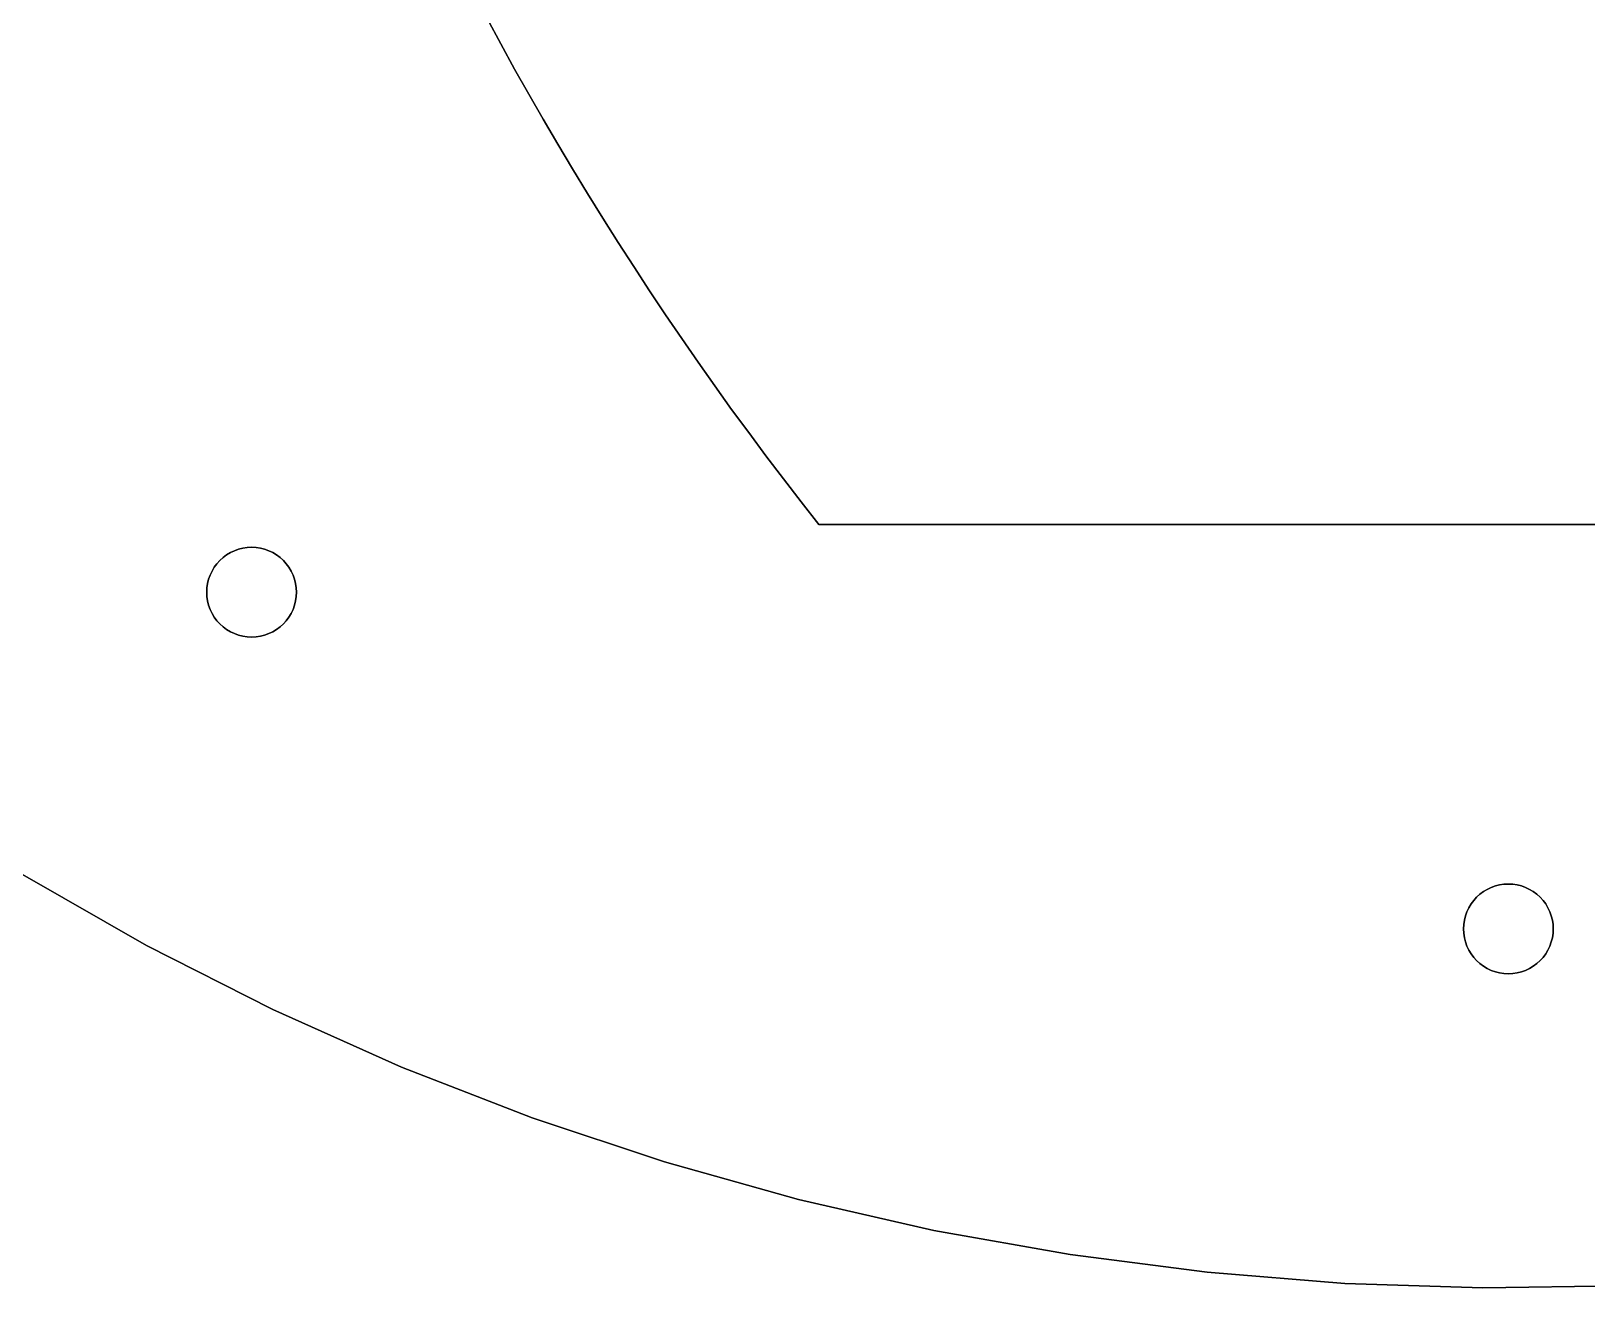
# Model space of a CAD drawing. Extents: x 0 to 16, y 0 to 13.9.
# Drawn here: x 3.886 to 8.219, y 0 to 3.5 of the extents above; entities that cross this region are included whole.
import ezdxf

# ---------------------------------------------------------------- set-up
doc = ezdxf.new("R2010")
doc.units = 0
doc.layers.get('0').update_dxf_attribs({"linetype": 'continuous'})

# ---------------------------------------------------------------- blocks, each defined once
blk = doc.blocks.new('FACE045')
at = {"color": 0}
for p, q in [((5.23256, 3.39482), (5.19377, 3.46516)), ((5.19377, 3.46516), (5.23256, 3.39482))]:
    blk.add_line(p, q, dxfattribs=at)
blk = doc.blocks.new('FACE046')
at = {"color": 0}
for p, q in [((5.27194, 3.32482), (5.23256, 3.39482)), ((5.23256, 3.39482), (5.27194, 3.32482))]:
    blk.add_line(p, q, dxfattribs=at)
blk = doc.blocks.new('FACE048')
at = {"color": 0}
for p, q in [((5.35248, 3.18584), (5.31192, 3.25516)), ((5.31192, 3.25516), (5.35248, 3.18584))]:
    blk.add_line(p, q, dxfattribs=at)
blk = doc.blocks.new('FACE050')
at = {"color": 0}
for p, q in [((5.43536, 3.04825), (5.39363, 3.11687)), ((5.39363, 3.11687), (5.43536, 3.04825))]:
    blk.add_line(p, q, dxfattribs=at)
blk = doc.blocks.new('FACE054')
at = {"color": 0}
for p, q in [((5.6081, 2.77735), (5.56405, 2.84453)), ((5.56405, 2.84453), (5.6081, 2.77735))]:
    blk.add_line(p, q, dxfattribs=at)
blk = doc.blocks.new('FACE056')
at = {"color": 0}
for p, q in [((5.69791, 2.6441), (5.65272, 2.71054)), ((5.65272, 2.71054), (5.69791, 2.6441))]:
    blk.add_line(p, q, dxfattribs=at)
blk = doc.blocks.new('FACE058')
at = {"color": 0}
for p, q in [((5.79001, 2.51236), (5.74368, 2.57804)), ((5.74368, 2.57804), (5.79001, 2.51236))]:
    blk.add_line(p, q, dxfattribs=at)
blk = doc.blocks.new('FACE059')
at = {"color": 0}
for p, q in [((5.8369, 2.44706), (5.79001, 2.51236)), ((5.79001, 2.51236), (5.8369, 2.44706))]:
    blk.add_line(p, q, dxfattribs=at)
blk = doc.blocks.new('FACE190')
at = {"color": 0}
for p, q in [((7.92843, 0.000263), (8.31226, 0.006097)), ((8.31226, 0.006097), (7.92843, 0.000263))]:
    blk.add_line(p, q, dxfattribs=at)
blk = doc.blocks.new('FACE191')
at = {"color": 0}
for p, q in [((7.5446, 0.012749), (7.92843, 0.000263)), ((7.92843, 0.000263), (7.5446, 0.012749))]:
    blk.add_line(p, q, dxfattribs=at)
blk = doc.blocks.new('FACE192')
at = {"color": 0}
for p, q in [((7.16147, 0.043583), (7.5446, 0.012749)), ((7.5446, 0.012749), (7.16147, 0.043583))]:
    blk.add_line(p, q, dxfattribs=at)
blk = doc.blocks.new('FACE194')
at = {"color": 0}
for p, q in [((6.40017, 0.160403), (6.77976, 0.092791)), ((6.77976, 0.092791), (6.40017, 0.160403))]:
    blk.add_line(p, q, dxfattribs=at)
blk = doc.blocks.new('FACE199')
at = {"color": 0}
for p, q in [((4.55901, 0.775475), (4.91731, 0.615433)), ((4.91731, 0.615433), (4.55901, 0.775475))]:
    blk.add_line(p, q, dxfattribs=at)
blk = doc.blocks.new('FACE298')
at = {"color": 0}
for p, q in [((4.20711, 0.954086), (3.8623, 1.15129)), ((3.8623, 1.15129), (4.20711, 0.954086))]:
    blk.add_line(p, q, dxfattribs=at)
blk = doc.blocks.new('FACE300')
at = {"color": 0}
for p, q in [((4.91731, 0.615433), (4.55901, 0.775475)), ((4.55901, 0.775475), (4.91731, 0.615433))]:
    blk.add_line(p, q, dxfattribs=at)
blk = doc.blocks.new('FACE304')
at = {"color": 0}
for p, q in [((6.40017, 0.160403), (6.02343, 0.246445)), ((6.02343, 0.246445), (6.40017, 0.160403))]:
    blk.add_line(p, q, dxfattribs=at)
blk = doc.blocks.new('FACE307')
at = {"color": 0}
for p, q in [((7.5446, 0.012749), (7.16147, 0.043583)), ((7.16147, 0.043583), (7.5446, 0.012749))]:
    blk.add_line(p, q, dxfattribs=at)
blk = doc.blocks.new('FACE309')
at = {"color": 0}
for p, q in [((8.31226, 0.006097), (7.92843, 0.000263)), ((7.92843, 0.000263), (8.31226, 0.006097))]:
    blk.add_line(p, q, dxfattribs=at)
blk = doc.blocks.new('FACE435')
at = {"color": 0}
for p, q in [((6.03008, 2.18979), (6.07977, 2.12647)), ((6.07977, 2.12647), (6.03008, 2.18979))]:
    blk.add_line(p, q, dxfattribs=at)
blk = doc.blocks.new('FACE436')
at = {"color": 0}
for p, q in [((5.98095, 2.25351), (6.03008, 2.18979)), ((6.03008, 2.18979), (5.98095, 2.25351))]:
    blk.add_line(p, q, dxfattribs=at)
blk = doc.blocks.new('FACE441')
at = {"color": 0}
for p, q in [((5.74368, 2.57804), (5.79001, 2.51236)), ((5.79001, 2.51236), (5.74368, 2.57804))]:
    blk.add_line(p, q, dxfattribs=at)
blk = doc.blocks.new('FACE443')
at = {"color": 0}
for p, q in [((5.65272, 2.71054), (5.69791, 2.6441)), ((5.69791, 2.6441), (5.65272, 2.71054))]:
    blk.add_line(p, q, dxfattribs=at)
blk = doc.blocks.new('FACE445')
at = {"color": 0}
for p, q in [((5.56405, 2.84453), (5.6081, 2.77735)), ((5.6081, 2.77735), (5.56405, 2.84453))]:
    blk.add_line(p, q, dxfattribs=at)
blk = doc.blocks.new('FACE449')
at = {"color": 0}
for p, q in [((5.39363, 3.11687), (5.43536, 3.04825)), ((5.43536, 3.04825), (5.39363, 3.11687))]:
    blk.add_line(p, q, dxfattribs=at)
blk = doc.blocks.new('FACE450')
at = {"color": 0}
for p, q in [((5.35248, 3.18584), (5.39363, 3.11687)), ((5.39363, 3.11687), (5.35248, 3.18584))]:
    blk.add_line(p, q, dxfattribs=at)
blk = doc.blocks.new('FACE451')
at = {"color": 0}
for p, q in [((5.31192, 3.25516), (5.35248, 3.18584)), ((5.35248, 3.18584), (5.31192, 3.25516))]:
    blk.add_line(p, q, dxfattribs=at)
blk = doc.blocks.new('FACE453')
at = {"color": 0}
for p, q in [((5.23256, 3.39482), (5.27194, 3.32482)), ((5.27194, 3.32482), (5.23256, 3.39482))]:
    blk.add_line(p, q, dxfattribs=at)
blk = doc.blocks.new('FACE455')
at = {"color": 0}
for p, q in [((5.15558, 3.53582), (5.19377, 3.46516)), ((5.19377, 3.46516), (5.15558, 3.53582))]:
    blk.add_line(p, q, dxfattribs=at)
blk = doc.blocks.new('FACE2242')
at = {"color": 0}
for p, q in [((4.61548, 1.98566), (4.61962, 1.97411)), ((4.61962, 1.97411), (4.61548, 1.98566))]:
    blk.add_line(p, q, dxfattribs=at)
blk = doc.blocks.new('FACE2244')
at = {"color": 0}
for p, q in [((4.60393, 2.00727), (4.61024, 1.99675)), ((4.61024, 1.99675), (4.60393, 2.00727))]:
    blk.add_line(p, q, dxfattribs=at)
blk = doc.blocks.new('FACE2245')
at = {"color": 0}
for p, q in [((4.59663, 2.01712), (4.60393, 2.00727)), ((4.60393, 2.00727), (4.59663, 2.01712))]:
    blk.add_line(p, q, dxfattribs=at)
blk = doc.blocks.new('FACE2247')
at = {"color": 0}
for p, q in [((4.5793, 2.03445), (4.58839, 2.02621)), ((4.58839, 2.02621), (4.5793, 2.03445))]:
    blk.add_line(p, q, dxfattribs=at)
blk = doc.blocks.new('FACE2254')
at = {"color": 0}
for p, q in [((4.5, 2.06282), (4.51225, 2.06222)), ((4.51225, 2.06222), (4.5, 2.06282))]:
    blk.add_line(p, q, dxfattribs=at)
blk = doc.blocks.new('FACE2256')
at = {"color": 0}
for p, q in [((4.47561, 2.06042), (4.48775, 2.06222)), ((4.48775, 2.06222), (4.47561, 2.06042))]:
    blk.add_line(p, q, dxfattribs=at)
blk = doc.blocks.new('FACE2257')
at = {"color": 0}
for p, q in [((4.46371, 2.05744), (4.47561, 2.06042)), ((4.47561, 2.06042), (4.46371, 2.05744))]:
    blk.add_line(p, q, dxfattribs=at)
blk = doc.blocks.new('FACE2263')
at = {"color": 0}
for p, q in [((4.40337, 2.01712), (4.41161, 2.02621)), ((4.41161, 2.02621), (4.40337, 2.01712))]:
    blk.add_line(p, q, dxfattribs=at)
blk = doc.blocks.new('FACE2265')
at = {"color": 0}
for p, q in [((4.38976, 1.99675), (4.39607, 2.00727)), ((4.39607, 2.00727), (4.38976, 1.99675))]:
    blk.add_line(p, q, dxfattribs=at)
blk = doc.blocks.new('FACE2267')
at = {"color": 0}
for p, q in [((4.38038, 1.97411), (4.38452, 1.98566)), ((4.38452, 1.98566), (4.38038, 1.97411))]:
    blk.add_line(p, q, dxfattribs=at)
blk = doc.blocks.new('FACE2268')
at = {"color": 0}
for p, q in [((4.3774, 1.96221), (4.38038, 1.97411)), ((4.38038, 1.97411), (4.3774, 1.96221))]:
    blk.add_line(p, q, dxfattribs=at)
blk = doc.blocks.new('FACE2271')
at = {"color": 0}
for p, q in [((4.3756, 1.92557), (4.375, 1.93782)), ((4.375, 1.93782), (4.3756, 1.92557))]:
    blk.add_line(p, q, dxfattribs=at)
blk = doc.blocks.new('FACE2272')
at = {"color": 0}
for p, q in [((4.3774, 1.91344), (4.3756, 1.92557)), ((4.3756, 1.92557), (4.3774, 1.91344))]:
    blk.add_line(p, q, dxfattribs=at)
blk = doc.blocks.new('FACE2275')
at = {"color": 0}
for p, q in [((4.38976, 1.8789), (4.38452, 1.88999)), ((4.38452, 1.88999), (4.38976, 1.8789))]:
    blk.add_line(p, q, dxfattribs=at)
blk = doc.blocks.new('FACE2277')
at = {"color": 0}
for p, q in [((4.40337, 1.85852), (4.39607, 1.86838)), ((4.39607, 1.86838), (4.40337, 1.85852))]:
    blk.add_line(p, q, dxfattribs=at)
blk = doc.blocks.new('FACE2280')
at = {"color": 0}
for p, q in [((4.43055, 1.83389), (4.4207, 1.8412)), ((4.4207, 1.8412), (4.43055, 1.83389))]:
    blk.add_line(p, q, dxfattribs=at)
blk = doc.blocks.new('FACE2284')
at = {"color": 0}
for p, q in [((4.47561, 1.81522), (4.46371, 1.8182)), ((4.46371, 1.8182), (4.47561, 1.81522))]:
    blk.add_line(p, q, dxfattribs=at)
blk = doc.blocks.new('FACE2286')
at = {"color": 0}
for p, q in [((4.5, 1.81282), (4.48775, 1.81342)), ((4.48775, 1.81342), (4.5, 1.81282))]:
    blk.add_line(p, q, dxfattribs=at)
blk = doc.blocks.new('FACE2287')
at = {"color": 0}
for p, q in [((4.51225, 1.81342), (4.5, 1.81282)), ((4.5, 1.81282), (4.51225, 1.81342))]:
    blk.add_line(p, q, dxfattribs=at)
blk = doc.blocks.new('FACE2289')
at = {"color": 0}
for p, q in [((4.53629, 1.8182), (4.52439, 1.81522)), ((4.52439, 1.81522), (4.53629, 1.8182))]:
    blk.add_line(p, q, dxfattribs=at)
blk = doc.blocks.new('FACE2290')
at = {"color": 0}
for p, q in [((4.54784, 1.82234), (4.53629, 1.8182)), ((4.53629, 1.8182), (4.54784, 1.82234))]:
    blk.add_line(p, q, dxfattribs=at)
blk = doc.blocks.new('FACE2293')
at = {"color": 0}
for p, q in [((4.5793, 1.8412), (4.56945, 1.83389)), ((4.56945, 1.83389), (4.5793, 1.8412))]:
    blk.add_line(p, q, dxfattribs=at)
blk = doc.blocks.new('FACE2294')
at = {"color": 0}
for p, q in [((4.58839, 1.84943), (4.5793, 1.8412)), ((4.5793, 1.8412), (4.58839, 1.84943))]:
    blk.add_line(p, q, dxfattribs=at)
blk = doc.blocks.new('FACE2295')
at = {"color": 0}
for p, q in [((4.59663, 1.85852), (4.58839, 1.84943)), ((4.58839, 1.84943), (4.59663, 1.85852))]:
    blk.add_line(p, q, dxfattribs=at)
blk = doc.blocks.new('FACE2296')
at = {"color": 0}
for p, q in [((4.60393, 1.86838), (4.59663, 1.85852)), ((4.59663, 1.85852), (4.60393, 1.86838))]:
    blk.add_line(p, q, dxfattribs=at)
blk = doc.blocks.new('FACE2299')
at = {"color": 0}
for p, q in [((4.61962, 1.90154), (4.61548, 1.88999)), ((4.61548, 1.88999), (4.61962, 1.90154))]:
    blk.add_line(p, q, dxfattribs=at)
blk = doc.blocks.new('FACE2300')
at = {"color": 0}
for p, q in [((4.6226, 1.91344), (4.61962, 1.90154)), ((4.61962, 1.90154), (4.6226, 1.91344))]:
    blk.add_line(p, q, dxfattribs=at)
blk = doc.blocks.new('FACE2309')
at = {"color": 0}
for p, q in [((4.55892, 2.04806), (4.56945, 2.04176)), ((4.56945, 2.04176), (4.55892, 2.04806))]:
    blk.add_line(p, q, dxfattribs=at)
blk = doc.blocks.new('FACE2312')
at = {"color": 0}
for p, q in [((4.58839, 2.02621), (4.5793, 2.03445)), ((4.5793, 2.03445), (4.58839, 2.02621))]:
    blk.add_line(p, q, dxfattribs=at)
blk = doc.blocks.new('FACE2313')
at = {"color": 0}
for p, q in [((4.5793, 2.03445), (4.58839, 2.02621)), ((4.58839, 2.02621), (4.5793, 2.03445))]:
    blk.add_line(p, q, dxfattribs=at)
blk = doc.blocks.new('FACE2315')
at = {"color": 0}
for p, q in [((4.58839, 2.02621), (4.59663, 2.01712)), ((4.59663, 2.01712), (4.58839, 2.02621))]:
    blk.add_line(p, q, dxfattribs=at)
blk = doc.blocks.new('FACE2317')
at = {"color": 0}
for p, q in [((4.59663, 2.01712), (4.60393, 2.00727)), ((4.60393, 2.00727), (4.59663, 2.01712))]:
    blk.add_line(p, q, dxfattribs=at)
blk = doc.blocks.new('FACE2319')
at = {"color": 0}
for p, q in [((4.60393, 2.00727), (4.61024, 1.99675)), ((4.61024, 1.99675), (4.60393, 2.00727))]:
    blk.add_line(p, q, dxfattribs=at)
blk = doc.blocks.new('FACE2323')
at = {"color": 0}
for p, q in [((4.61548, 1.98566), (4.61962, 1.97411)), ((4.61962, 1.97411), (4.61548, 1.98566))]:
    blk.add_line(p, q, dxfattribs=at)
blk = doc.blocks.new('FACE2325')
at = {"color": 0}
for p, q in [((4.61962, 1.97411), (4.6226, 1.96221)), ((4.6226, 1.96221), (4.61962, 1.97411))]:
    blk.add_line(p, q, dxfattribs=at)
blk = doc.blocks.new('FACE2326')
at = {"color": 0}
for p, q in [((4.6244, 1.95007), (4.6226, 1.96221)), ((4.6226, 1.96221), (4.6244, 1.95007))]:
    blk.add_line(p, q, dxfattribs=at)
blk = doc.blocks.new('FACE2327')
at = {"color": 0}
for p, q in [((4.6226, 1.96221), (4.6244, 1.95007)), ((4.6244, 1.95007), (4.6226, 1.96221))]:
    blk.add_line(p, q, dxfattribs=at)
blk = doc.blocks.new('FACE2328')
at = {"color": 0}
for p, q in [((4.625, 1.93782), (4.6244, 1.95007)), ((4.6244, 1.95007), (4.625, 1.93782))]:
    blk.add_line(p, q, dxfattribs=at)
blk = doc.blocks.new('FACE2329')
at = {"color": 0}
for p, q in [((4.6244, 1.95007), (4.625, 1.93782)), ((4.625, 1.93782), (4.6244, 1.95007))]:
    blk.add_line(p, q, dxfattribs=at)
blk = doc.blocks.new('FACE2331')
at = {"color": 0}
for p, q in [((4.625, 1.93782), (4.6244, 1.92557)), ((4.6244, 1.92557), (4.625, 1.93782))]:
    blk.add_line(p, q, dxfattribs=at)
blk = doc.blocks.new('FACE2337')
at = {"color": 0}
for p, q in [((4.61962, 1.90154), (4.61548, 1.88999)), ((4.61548, 1.88999), (4.61962, 1.90154))]:
    blk.add_line(p, q, dxfattribs=at)
blk = doc.blocks.new('FACE2341')
at = {"color": 0}
for p, q in [((4.61024, 1.8789), (4.60393, 1.86838)), ((4.60393, 1.86838), (4.61024, 1.8789))]:
    blk.add_line(p, q, dxfattribs=at)
blk = doc.blocks.new('FACE2343')
at = {"color": 0}
for p, q in [((4.60393, 1.86838), (4.59663, 1.85852)), ((4.59663, 1.85852), (4.60393, 1.86838))]:
    blk.add_line(p, q, dxfattribs=at)
blk = doc.blocks.new('FACE2345')
at = {"color": 0}
for p, q in [((4.59663, 1.85852), (4.58839, 1.84943)), ((4.58839, 1.84943), (4.59663, 1.85852))]:
    blk.add_line(p, q, dxfattribs=at)
blk = doc.blocks.new('FACE2346')
at = {"color": 0}
for p, q in [((4.5793, 1.8412), (4.58839, 1.84943)), ((4.58839, 1.84943), (4.5793, 1.8412))]:
    blk.add_line(p, q, dxfattribs=at)
blk = doc.blocks.new('FACE2347')
at = {"color": 0}
for p, q in [((4.58839, 1.84943), (4.5793, 1.8412)), ((4.5793, 1.8412), (4.58839, 1.84943))]:
    blk.add_line(p, q, dxfattribs=at)
blk = doc.blocks.new('FACE2355')
at = {"color": 0}
for p, q in [((4.54784, 1.82234), (4.53629, 1.8182)), ((4.53629, 1.8182), (4.54784, 1.82234))]:
    blk.add_line(p, q, dxfattribs=at)
blk = doc.blocks.new('FACE2356')
at = {"color": 0}
for p, q in [((4.52439, 1.81522), (4.53629, 1.8182)), ((4.53629, 1.8182), (4.52439, 1.81522))]:
    blk.add_line(p, q, dxfattribs=at)
blk = doc.blocks.new('FACE2361')
at = {"color": 0}
for p, q in [((4.51225, 1.81342), (4.5, 1.81282)), ((4.5, 1.81282), (4.51225, 1.81342))]:
    blk.add_line(p, q, dxfattribs=at)
blk = doc.blocks.new('FACE2364')
at = {"color": 0}
for p, q in [((4.47561, 1.81522), (4.48775, 1.81342)), ((4.48775, 1.81342), (4.47561, 1.81522))]:
    blk.add_line(p, q, dxfattribs=at)
blk = doc.blocks.new('FACE2365')
at = {"color": 0}
for p, q in [((4.48775, 1.81342), (4.47561, 1.81522)), ((4.47561, 1.81522), (4.48775, 1.81342))]:
    blk.add_line(p, q, dxfattribs=at)
blk = doc.blocks.new('FACE2368')
at = {"color": 0}
for p, q in [((8.11024, 1.05892), (8.11548, 1.04784)), ((8.11548, 1.04784), (8.11024, 1.05892))]:
    blk.add_line(p, q, dxfattribs=at)
blk = doc.blocks.new('FACE2369')
at = {"color": 0}
for p, q in [((8.10393, 1.06945), (8.11024, 1.05892)), ((8.11024, 1.05892), (8.10393, 1.06945))]:
    blk.add_line(p, q, dxfattribs=at)
blk = doc.blocks.new('FACE2371')
at = {"color": 0}
for p, q in [((8.08839, 1.08839), (8.09663, 1.0793)), ((8.09663, 1.0793), (8.08839, 1.08839))]:
    blk.add_line(p, q, dxfattribs=at)
blk = doc.blocks.new('FACE2376')
at = {"color": 0}
for p, q in [((8.03629, 1.11962), (8.04784, 1.11548)), ((8.04784, 1.11548), (8.03629, 1.11962))]:
    blk.add_line(p, q, dxfattribs=at)
blk = doc.blocks.new('FACE2378')
at = {"color": 0}
for p, q in [((8.01225, 1.1244), (8.02439, 1.1226)), ((8.02439, 1.1226), (8.01225, 1.1244))]:
    blk.add_line(p, q, dxfattribs=at)
blk = doc.blocks.new('FACE2379')
at = {"color": 0}
for p, q in [((8, 1.125), (8.01225, 1.1244)), ((8.01225, 1.1244), (8, 1.125))]:
    blk.add_line(p, q, dxfattribs=at)
blk = doc.blocks.new('FACE2386')
at = {"color": 0}
for p, q in [((7.9207, 1.09663), (7.93055, 1.10393)), ((7.93055, 1.10393), (7.9207, 1.09663))]:
    blk.add_line(p, q, dxfattribs=at)
blk = doc.blocks.new('FACE2387')
at = {"color": 0}
for p, q in [((7.91161, 1.08839), (7.9207, 1.09663)), ((7.9207, 1.09663), (7.91161, 1.08839))]:
    blk.add_line(p, q, dxfattribs=at)
blk = doc.blocks.new('FACE2389')
at = {"color": 0}
for p, q in [((7.89607, 1.06945), (7.90337, 1.0793)), ((7.90337, 1.0793), (7.89607, 1.06945))]:
    blk.add_line(p, q, dxfattribs=at)
blk = doc.blocks.new('FACE2393')
at = {"color": 0}
for p, q in [((7.8774, 1.02439), (7.88038, 1.03629)), ((7.88038, 1.03629), (7.8774, 1.02439))]:
    blk.add_line(p, q, dxfattribs=at)
blk = doc.blocks.new('FACE2394')
at = {"color": 0}
for p, q in [((7.8756, 1.01225), (7.8774, 1.02439)), ((7.8774, 1.02439), (7.8756, 1.01225))]:
    blk.add_line(p, q, dxfattribs=at)
blk = doc.blocks.new('FACE2396')
at = {"color": 0}
for p, q in [((7.8756, 0.987748), (7.875, 1)), ((7.875, 1), (7.8756, 0.987748))]:
    blk.add_line(p, q, dxfattribs=at)
blk = doc.blocks.new('FACE2399')
at = {"color": 0}
for p, q in [((7.88452, 0.952165), (7.88038, 0.963714)), ((7.88038, 0.963714), (7.88452, 0.952165))]:
    blk.add_line(p, q, dxfattribs=at)
blk = doc.blocks.new('FACE2401')
at = {"color": 0}
for p, q in [((7.89607, 0.930554), (7.88976, 0.941075)), ((7.88976, 0.941075), (7.89607, 0.930554))]:
    blk.add_line(p, q, dxfattribs=at)
blk = doc.blocks.new('FACE2402')
at = {"color": 0}
for p, q in [((7.90337, 0.920701), (7.89607, 0.930554)), ((7.89607, 0.930554), (7.90337, 0.920701))]:
    blk.add_line(p, q, dxfattribs=at)
blk = doc.blocks.new('FACE2404')
at = {"color": 0}
for p, q in [((7.9207, 0.903374), (7.91161, 0.911612)), ((7.91161, 0.911612), (7.9207, 0.903374))]:
    blk.add_line(p, q, dxfattribs=at)
blk = doc.blocks.new('FACE2405')
at = {"color": 0}
for p, q in [((7.93055, 0.896066), (7.9207, 0.903374)), ((7.9207, 0.903374), (7.93055, 0.896066))]:
    blk.add_line(p, q, dxfattribs=at)
blk = doc.blocks.new('FACE2408')
at = {"color": 0}
for p, q in [((7.96371, 0.880382), (7.95216, 0.884515)), ((7.95216, 0.884515), (7.96371, 0.880382))]:
    blk.add_line(p, q, dxfattribs=at)
blk = doc.blocks.new('FACE2412')
at = {"color": 0}
for p, q in [((8.01225, 0.875602), (8, 0.875)), ((8, 0.875), (8.01225, 0.875602))]:
    blk.add_line(p, q, dxfattribs=at)
blk = doc.blocks.new('FACE2414')
at = {"color": 0}
for p, q in [((8.03629, 0.880382), (8.02439, 0.877402)), ((8.02439, 0.877402), (8.03629, 0.880382))]:
    blk.add_line(p, q, dxfattribs=at)
blk = doc.blocks.new('FACE2416')
at = {"color": 0}
for p, q in [((8.05892, 0.88976), (8.04784, 0.884515)), ((8.04784, 0.884515), (8.05892, 0.88976))]:
    blk.add_line(p, q, dxfattribs=at)
blk = doc.blocks.new('FACE2417')
at = {"color": 0}
for p, q in [((8.06945, 0.896066), (8.05892, 0.88976)), ((8.05892, 0.88976), (8.06945, 0.896066))]:
    blk.add_line(p, q, dxfattribs=at)
blk = doc.blocks.new('FACE2418')
at = {"color": 0}
for p, q in [((8.0793, 0.903374), (8.06945, 0.896066)), ((8.06945, 0.896066), (8.0793, 0.903374))]:
    blk.add_line(p, q, dxfattribs=at)
blk = doc.blocks.new('FACE2424')
at = {"color": 0}
for p, q in [((8.11962, 0.963714), (8.11548, 0.952165)), ((8.11548, 0.952165), (8.11962, 0.963714))]:
    blk.add_line(p, q, dxfattribs=at)
blk = doc.blocks.new('FACE2426')
at = {"color": 0}
for p, q in [((8.1244, 0.987748), (8.1226, 0.975614)), ((8.1226, 0.975614), (8.1244, 0.987748))]:
    blk.add_line(p, q, dxfattribs=at)
blk = doc.blocks.new('FACE2428')
at = {"color": 0}
for p, q in [((8.1244, 1.01225), (8.125, 1)), ((8.125, 1), (8.1244, 1.01225))]:
    blk.add_line(p, q, dxfattribs=at)
blk = doc.blocks.new('FACE2429')
at = {"color": 0}
for p, q in [((8.1226, 1.02439), (8.1244, 1.01225)), ((8.1244, 1.01225), (8.1226, 1.02439))]:
    blk.add_line(p, q, dxfattribs=at)
blk = doc.blocks.new('FACE2430')
at = {"color": 0}
for p, q in [((8.02439, 1.1226), (8.01225, 1.1244)), ((8.01225, 1.1244), (8.02439, 1.1226))]:
    blk.add_line(p, q, dxfattribs=at)
blk = doc.blocks.new('FACE2431')
at = {"color": 0}
for p, q in [((8.01225, 1.1244), (8.02439, 1.1226)), ((8.02439, 1.1226), (8.01225, 1.1244))]:
    blk.add_line(p, q, dxfattribs=at)
blk = doc.blocks.new('FACE2432')
at = {"color": 0}
for p, q in [((8.03629, 1.11962), (8.02439, 1.1226)), ((8.02439, 1.1226), (8.03629, 1.11962))]:
    blk.add_line(p, q, dxfattribs=at)
blk = doc.blocks.new('FACE2433')
at = {"color": 0}
for p, q in [((8.02439, 1.1226), (8.03629, 1.11962)), ((8.03629, 1.11962), (8.02439, 1.1226))]:
    blk.add_line(p, q, dxfattribs=at)
blk = doc.blocks.new('FACE2434')
at = {"color": 0}
for p, q in [((8.04784, 1.11548), (8.03629, 1.11962)), ((8.03629, 1.11962), (8.04784, 1.11548))]:
    blk.add_line(p, q, dxfattribs=at)
blk = doc.blocks.new('FACE2435')
at = {"color": 0}
for p, q in [((8.03629, 1.11962), (8.04784, 1.11548)), ((8.04784, 1.11548), (8.03629, 1.11962))]:
    blk.add_line(p, q, dxfattribs=at)
blk = doc.blocks.new('FACE2440')
at = {"color": 0}
for p, q in [((8.0793, 1.09663), (8.06945, 1.10393)), ((8.06945, 1.10393), (8.0793, 1.09663))]:
    blk.add_line(p, q, dxfattribs=at)
blk = doc.blocks.new('FACE2441')
at = {"color": 0}
for p, q in [((8.06945, 1.10393), (8.0793, 1.09663)), ((8.0793, 1.09663), (8.06945, 1.10393))]:
    blk.add_line(p, q, dxfattribs=at)
blk = doc.blocks.new('FACE2444')
at = {"color": 0}
for p, q in [((8.09663, 1.0793), (8.08839, 1.08839)), ((8.08839, 1.08839), (8.09663, 1.0793))]:
    blk.add_line(p, q, dxfattribs=at)
blk = doc.blocks.new('FACE2445')
at = {"color": 0}
for p, q in [((8.08839, 1.08839), (8.09663, 1.0793)), ((8.09663, 1.0793), (8.08839, 1.08839))]:
    blk.add_line(p, q, dxfattribs=at)
blk = doc.blocks.new('FACE2447')
at = {"color": 0}
for p, q in [((8.09663, 1.0793), (8.10393, 1.06945)), ((8.10393, 1.06945), (8.09663, 1.0793))]:
    blk.add_line(p, q, dxfattribs=at)
blk = doc.blocks.new('FACE2449')
at = {"color": 0}
for p, q in [((8.10393, 1.06945), (8.11024, 1.05892)), ((8.11024, 1.05892), (8.10393, 1.06945))]:
    blk.add_line(p, q, dxfattribs=at)
blk = doc.blocks.new('FACE2450')
at = {"color": 0}
for p, q in [((8.11548, 1.04784), (8.11024, 1.05892)), ((8.11024, 1.05892), (8.11548, 1.04784))]:
    blk.add_line(p, q, dxfattribs=at)
blk = doc.blocks.new('FACE2454')
at = {"color": 0}
for p, q in [((8.1226, 1.02439), (8.11962, 1.03629)), ((8.11962, 1.03629), (8.1226, 1.02439))]:
    blk.add_line(p, q, dxfattribs=at)
blk = doc.blocks.new('FACE2457')
at = {"color": 0}
for p, q in [((8.1226, 1.02439), (8.1244, 1.01225)), ((8.1244, 1.01225), (8.1226, 1.02439))]:
    blk.add_line(p, q, dxfattribs=at)
blk = doc.blocks.new('FACE2458')
at = {"color": 0}
for p, q in [((8.125, 1), (8.1244, 1.01225)), ((8.1244, 1.01225), (8.125, 1))]:
    blk.add_line(p, q, dxfattribs=at)
blk = doc.blocks.new('FACE2462')
at = {"color": 0}
for p, q in [((8.1226, 0.975614), (8.1244, 0.987748)), ((8.1244, 0.987748), (8.1226, 0.975614))]:
    blk.add_line(p, q, dxfattribs=at)
blk = doc.blocks.new('FACE2463')
at = {"color": 0}
for p, q in [((8.1244, 0.987748), (8.1226, 0.975614)), ((8.1226, 0.975614), (8.1244, 0.987748))]:
    blk.add_line(p, q, dxfattribs=at)
blk = doc.blocks.new('FACE2465')
at = {"color": 0}
for p, q in [((8.1226, 0.975614), (8.11962, 0.963714)), ((8.11962, 0.963714), (8.1226, 0.975614))]:
    blk.add_line(p, q, dxfattribs=at)
blk = doc.blocks.new('FACE2466')
at = {"color": 0}
for p, q in [((8.11548, 0.952165), (8.11962, 0.963714)), ((8.11962, 0.963714), (8.11548, 0.952165))]:
    blk.add_line(p, q, dxfattribs=at)
blk = doc.blocks.new('FACE2467')
at = {"color": 0}
for p, q in [((8.11962, 0.963714), (8.11548, 0.952165)), ((8.11548, 0.952165), (8.11962, 0.963714))]:
    blk.add_line(p, q, dxfattribs=at)
blk = doc.blocks.new('FACE2468')
at = {"color": 0}
for p, q in [((8.11024, 0.941075), (8.11548, 0.952165)), ((8.11548, 0.952165), (8.11024, 0.941075))]:
    blk.add_line(p, q, dxfattribs=at)
blk = doc.blocks.new('FACE2469')
at = {"color": 0}
for p, q in [((8.11548, 0.952165), (8.11024, 0.941075)), ((8.11024, 0.941075), (8.11548, 0.952165))]:
    blk.add_line(p, q, dxfattribs=at)
blk = doc.blocks.new('FACE2470')
at = {"color": 0}
for p, q in [((8.10393, 0.930554), (8.11024, 0.941075)), ((8.11024, 0.941075), (8.10393, 0.930554))]:
    blk.add_line(p, q, dxfattribs=at)
blk = doc.blocks.new('FACE2471')
at = {"color": 0}
for p, q in [((8.11024, 0.941075), (8.10393, 0.930554)), ((8.10393, 0.930554), (8.11024, 0.941075))]:
    blk.add_line(p, q, dxfattribs=at)
blk = doc.blocks.new('FACE2472')
at = {"color": 0}
for p, q in [((8.09663, 0.920701), (8.10393, 0.930554)), ((8.10393, 0.930554), (8.09663, 0.920701))]:
    blk.add_line(p, q, dxfattribs=at)
blk = doc.blocks.new('FACE2473')
at = {"color": 0}
for p, q in [((8.10393, 0.930554), (8.09663, 0.920701)), ((8.09663, 0.920701), (8.10393, 0.930554))]:
    blk.add_line(p, q, dxfattribs=at)
blk = doc.blocks.new('FACE2474')
at = {"color": 0}
for p, q in [((8.08839, 0.911612), (8.09663, 0.920701)), ((8.09663, 0.920701), (8.08839, 0.911612))]:
    blk.add_line(p, q, dxfattribs=at)
blk = doc.blocks.new('FACE2478')
at = {"color": 0}
for p, q in [((8.06945, 0.896066), (8.0793, 0.903374)), ((8.0793, 0.903374), (8.06945, 0.896066))]:
    blk.add_line(p, q, dxfattribs=at)
blk = doc.blocks.new('FACE2481')
at = {"color": 0}
for p, q in [((8.06945, 0.896066), (8.05892, 0.88976)), ((8.05892, 0.88976), (8.06945, 0.896066))]:
    blk.add_line(p, q, dxfattribs=at)
blk = doc.blocks.new('FACE2483')
at = {"color": 0}
for p, q in [((8.05892, 0.88976), (8.04784, 0.884515)), ((8.04784, 0.884515), (8.05892, 0.88976))]:
    blk.add_line(p, q, dxfattribs=at)
blk = doc.blocks.new('FACE2486')
at = {"color": 0}
for p, q in [((8.02439, 0.877402), (8.03629, 0.880382)), ((8.03629, 0.880382), (8.02439, 0.877402))]:
    blk.add_line(p, q, dxfattribs=at)
blk = doc.blocks.new('FACE2487')
at = {"color": 0}
for p, q in [((8.03629, 0.880382), (8.02439, 0.877402)), ((8.02439, 0.877402), (8.03629, 0.880382))]:
    blk.add_line(p, q, dxfattribs=at)
blk = doc.blocks.new('FACE2489')
at = {"color": 0}
for p, q in [((8.02439, 0.877402), (8.01225, 0.875602)), ((8.01225, 0.875602), (8.02439, 0.877402))]:
    blk.add_line(p, q, dxfattribs=at)
blk = doc.blocks.new('FACE2490')
at = {"color": 0}
for p, q in [((8, 0.875), (8.01225, 0.875602)), ((8.01225, 0.875602), (8, 0.875))]:
    blk.add_line(p, q, dxfattribs=at)

msp = doc.modelspace()

# ---------------------------------------------------------------- linework, layer by layer
at = {"color": 0}
for points in [[(5.19377, 3.46516), (5.19377, 3.46516), (5.15558, 3.53582), (5.15558, 3.53582)], [(5.19377, 3.46516), (5.19377, 3.46516), (5.23256, 3.39482), (5.23256, 3.39482)], [(5.31192, 3.25516), (5.31192, 3.25516), (5.27194, 3.32482), (5.27194, 3.32482)], [(5.27194, 3.32482), (5.27194, 3.32482), (5.31192, 3.25516), (5.31192, 3.25516)], [(5.39363, 3.11687), (5.39363, 3.11687), (5.35248, 3.18584), (5.35248, 3.18584)], [(5.47768, 2.97999), (5.47768, 2.97999), (5.43536, 3.04825), (5.43536, 3.04825)], [(5.43536, 3.04825), (5.43536, 3.04825), (5.47768, 2.97999), (5.47768, 2.97999)], [(5.52057, 2.91208), (5.52057, 2.91208), (5.47768, 2.97999), (5.47768, 2.97999)], [(5.47768, 2.97999), (5.47768, 2.97999), (5.52057, 2.91208), (5.52057, 2.91208)], [(5.56405, 2.84453), (5.56405, 2.84453), (5.52057, 2.91208), (5.52057, 2.91208)], [(5.52057, 2.91208), (5.52057, 2.91208), (5.56405, 2.84453), (5.56405, 2.84453)], [(5.65272, 2.71054), (5.65272, 2.71054), (5.6081, 2.77735), (5.6081, 2.77735)], [(5.6081, 2.77735), (5.6081, 2.77735), (5.65272, 2.71054), (5.65272, 2.71054)], [(5.74368, 2.57804), (5.74368, 2.57804), (5.69791, 2.6441), (5.69791, 2.6441)], [(5.69791, 2.6441), (5.69791, 2.6441), (5.74368, 2.57804), (5.74368, 2.57804)], [(5.79001, 2.51236), (5.79001, 2.51236), (5.8369, 2.44706), (5.8369, 2.44706)], [(5.88436, 2.38215), (5.88436, 2.38215), (5.8369, 2.44706), (5.8369, 2.44706)], [(5.8369, 2.44706), (5.8369, 2.44706), (5.88436, 2.38215), (5.88436, 2.38215)], [(5.93238, 2.31764), (5.93238, 2.31764), (5.88436, 2.38215), (5.88436, 2.38215)], [(5.88436, 2.38215), (5.88436, 2.38215), (5.93238, 2.31764), (5.93238, 2.31764)], [(5.98095, 2.25351), (5.98095, 2.25351), (5.93238, 2.31764), (5.93238, 2.31764)], [(5.93238, 2.31764), (5.93238, 2.31764), (5.98095, 2.25351), (5.98095, 2.25351)], [(6.03008, 2.18979), (6.03008, 2.18979), (5.98095, 2.25351), (5.98095, 2.25351)], [(6.07977, 2.12647), (6.07977, 2.12647), (6.03008, 2.18979), (6.03008, 2.18979)], [(9.92023, 2.12647), (9.92023, 2.12647), (6.07977, 2.12647), (6.07977, 2.12647)], [(6.07977, 2.12647), (6.07977, 2.12647), (9.92023, 2.12647), (9.92023, 2.12647)], [(4.4207, 2.03445), (4.4207, 2.03445), (4.43055, 2.04176), (4.43055, 2.04176)], [(4.43055, 2.04176), (4.43055, 2.04176), (4.44108, 2.04806), (4.44108, 2.04806)], [(4.44108, 2.04806), (4.44108, 2.04806), (4.45216, 2.05331), (4.45216, 2.05331)], [(4.45216, 2.05331), (4.45216, 2.05331), (4.46371, 2.05744), (4.46371, 2.05744)], [(4.48775, 2.06222), (4.48775, 2.06222), (4.5, 2.06282), (4.5, 2.06282)], [(4.51225, 2.06222), (4.51225, 2.06222), (4.52439, 2.06042), (4.52439, 2.06042)], [(4.52439, 2.06042), (4.52439, 2.06042), (4.53629, 2.05744), (4.53629, 2.05744)], [(4.53629, 2.05744), (4.53629, 2.05744), (4.52439, 2.06042), (4.52439, 2.06042)], [(4.52439, 2.06042), (4.53629, 2.05744), (4.53629, 2.05744), (4.52439, 2.06042)], [(4.53629, 2.05744), (4.53629, 2.05744), (4.54784, 2.05331), (4.54784, 2.05331)], [(4.54784, 2.05331), (4.54784, 2.05331), (4.53629, 2.05744), (4.53629, 2.05744)], [(4.53629, 2.05744), (4.54784, 2.05331), (4.54784, 2.05331), (4.53629, 2.05744)], [(4.54784, 2.05331), (4.54784, 2.05331), (4.55892, 2.04806), (4.55892, 2.04806)], [(4.55892, 2.04806), (4.55892, 2.04806), (4.54784, 2.05331), (4.54784, 2.05331)], [(4.54784, 2.05331), (4.55892, 2.04806), (4.55892, 2.04806), (4.54784, 2.05331)], [(4.55892, 2.04806), (4.55892, 2.04806), (4.56945, 2.04176), (4.56945, 2.04176)], [(4.56945, 2.04176), (4.56945, 2.04176), (4.55892, 2.04806), (4.55892, 2.04806)], [(4.56945, 2.04176), (4.56945, 2.04176), (4.5793, 2.03445), (4.5793, 2.03445)], [(4.5793, 2.03445), (4.5793, 2.03445), (4.56945, 2.04176), (4.56945, 2.04176)], [(4.56945, 2.04176), (4.5793, 2.03445), (4.5793, 2.03445), (4.56945, 2.04176)], [(4.38452, 1.98566), (4.38452, 1.98566), (4.38976, 1.99675), (4.38976, 1.99675)], [(4.39607, 2.00727), (4.39607, 2.00727), (4.40337, 2.01712), (4.40337, 2.01712)], [(4.41161, 2.02621), (4.41161, 2.02621), (4.4207, 2.03445), (4.4207, 2.03445)], [(4.58839, 2.02621), (4.58839, 2.02621), (4.59663, 2.01712), (4.59663, 2.01712)], [(4.59663, 2.01712), (4.59663, 2.01712), (4.58839, 2.02621), (4.58839, 2.02621)], [(4.60393, 2.00727), (4.60393, 2.00727), (4.59663, 2.01712), (4.59663, 2.01712)], [(4.61024, 1.99675), (4.61024, 1.99675), (4.60393, 2.00727), (4.60393, 2.00727)], [(4.61024, 1.99675), (4.61024, 1.99675), (4.61548, 1.98566), (4.61548, 1.98566)], [(4.61548, 1.98566), (4.61548, 1.98566), (4.61024, 1.99675), (4.61024, 1.99675)], [(4.61024, 1.99675), (4.61548, 1.98566), (4.61548, 1.98566), (4.61024, 1.99675)], [(4.375, 1.93782), (4.375, 1.93782), (4.3756, 1.95007), (4.3756, 1.95007)], [(4.3756, 1.95007), (4.3756, 1.95007), (4.3774, 1.96221), (4.3774, 1.96221)], [(4.61962, 1.97411), (4.61962, 1.97411), (4.61548, 1.98566), (4.61548, 1.98566)], [(4.61962, 1.97411), (4.61962, 1.97411), (4.6226, 1.96221), (4.6226, 1.96221)], [(4.6226, 1.96221), (4.6226, 1.96221), (4.61962, 1.97411), (4.61962, 1.97411)], [(4.6226, 1.96221), (4.6226, 1.96221), (4.6244, 1.95007), (4.6244, 1.95007)], [(4.6244, 1.95007), (4.6244, 1.95007), (4.625, 1.93782), (4.625, 1.93782)], [(4.38038, 1.90154), (4.38038, 1.90154), (4.3774, 1.91344), (4.3774, 1.91344)], [(4.61962, 1.90154), (4.61962, 1.90154), (4.6226, 1.91344), (4.6226, 1.91344)], [(4.6226, 1.91344), (4.61962, 1.90154), (4.61962, 1.90154), (4.6226, 1.91344)], [(4.6244, 1.92557), (4.6244, 1.92557), (4.6226, 1.91344), (4.6226, 1.91344)], [(4.6226, 1.91344), (4.6226, 1.91344), (4.6244, 1.92557), (4.6244, 1.92557)], [(4.6244, 1.92557), (4.6226, 1.91344), (4.6226, 1.91344), (4.6244, 1.92557)], [(4.625, 1.93782), (4.625, 1.93782), (4.6244, 1.92557), (4.6244, 1.92557)], [(4.6244, 1.92557), (4.6244, 1.92557), (4.625, 1.93782), (4.625, 1.93782)], [(4.38452, 1.88999), (4.38452, 1.88999), (4.38038, 1.90154), (4.38038, 1.90154)], [(4.39607, 1.86838), (4.39607, 1.86838), (4.38976, 1.8789), (4.38976, 1.8789)], [(4.59663, 1.85852), (4.59663, 1.85852), (4.60393, 1.86838), (4.60393, 1.86838)], [(4.61024, 1.8789), (4.61024, 1.8789), (4.60393, 1.86838), (4.60393, 1.86838)], [(4.60393, 1.86838), (4.60393, 1.86838), (4.61024, 1.8789), (4.61024, 1.8789)], [(4.61548, 1.88999), (4.61548, 1.88999), (4.61024, 1.8789), (4.61024, 1.8789)], [(4.61024, 1.8789), (4.61024, 1.8789), (4.61548, 1.88999), (4.61548, 1.88999)], [(4.61548, 1.88999), (4.61024, 1.8789), (4.61024, 1.8789), (4.61548, 1.88999)], [(4.61548, 1.88999), (4.61548, 1.88999), (4.61962, 1.90154), (4.61962, 1.90154)], [(4.41161, 1.84943), (4.41161, 1.84943), (4.40337, 1.85852), (4.40337, 1.85852)], [(4.4207, 1.8412), (4.4207, 1.8412), (4.41161, 1.84943), (4.41161, 1.84943)], [(4.44108, 1.82758), (4.44108, 1.82758), (4.43055, 1.83389), (4.43055, 1.83389)], [(4.45216, 1.82234), (4.45216, 1.82234), (4.44108, 1.82758), (4.44108, 1.82758)], [(4.46371, 1.8182), (4.46371, 1.8182), (4.45216, 1.82234), (4.45216, 1.82234)], [(4.53629, 1.8182), (4.53629, 1.8182), (4.54784, 1.82234), (4.54784, 1.82234)], [(4.55892, 1.82758), (4.55892, 1.82758), (4.54784, 1.82234), (4.54784, 1.82234)], [(4.54784, 1.82234), (4.54784, 1.82234), (4.55892, 1.82758), (4.55892, 1.82758)], [(4.55892, 1.82758), (4.54784, 1.82234), (4.54784, 1.82234), (4.55892, 1.82758)], [(4.56945, 1.83389), (4.56945, 1.83389), (4.55892, 1.82758), (4.55892, 1.82758)], [(4.55892, 1.82758), (4.55892, 1.82758), (4.56945, 1.83389), (4.56945, 1.83389)], [(4.56945, 1.83389), (4.55892, 1.82758), (4.55892, 1.82758), (4.56945, 1.83389)], [(4.56945, 1.83389), (4.56945, 1.83389), (4.5793, 1.8412), (4.5793, 1.8412)], [(4.5793, 1.8412), (4.56945, 1.83389), (4.56945, 1.83389), (4.5793, 1.8412)], [(4.58839, 1.84943), (4.58839, 1.84943), (4.59663, 1.85852), (4.59663, 1.85852)], [(4.48775, 1.81342), (4.48775, 1.81342), (4.47561, 1.81522), (4.47561, 1.81522)], [(4.48775, 1.81342), (4.48775, 1.81342), (4.5, 1.81282), (4.5, 1.81282)], [(4.5, 1.81282), (4.48775, 1.81342), (4.48775, 1.81342), (4.5, 1.81282)], [(4.5, 1.81282), (4.5, 1.81282), (4.51225, 1.81342), (4.51225, 1.81342)], [(4.52439, 1.81522), (4.52439, 1.81522), (4.51225, 1.81342), (4.51225, 1.81342)], [(4.51225, 1.81342), (4.51225, 1.81342), (4.52439, 1.81522), (4.52439, 1.81522)], [(4.52439, 1.81522), (4.51225, 1.81342), (4.51225, 1.81342), (4.52439, 1.81522)], [(4.53629, 1.8182), (4.52439, 1.81522), (4.52439, 1.81522), (4.53629, 1.8182)], [(3.8623, 1.15129), (3.8623, 1.15129), (4.20711, 0.954086), (4.20711, 0.954086)], [(7.90337, 1.0793), (7.90337, 1.0793), (7.91161, 1.08839), (7.91161, 1.08839)], [(7.93055, 1.10393), (7.93055, 1.10393), (7.94108, 1.11024), (7.94108, 1.11024)], [(7.94108, 1.11024), (7.94108, 1.11024), (7.95216, 1.11548), (7.95216, 1.11548)], [(7.95216, 1.11548), (7.95216, 1.11548), (7.96371, 1.11962), (7.96371, 1.11962)], [(7.96371, 1.11962), (7.96371, 1.11962), (7.97561, 1.1226), (7.97561, 1.1226)], [(7.97561, 1.1226), (7.97561, 1.1226), (7.98775, 1.1244), (7.98775, 1.1244)], [(7.98775, 1.1244), (7.98775, 1.1244), (8, 1.125), (8, 1.125)], [(8.02439, 1.1226), (8.02439, 1.1226), (8.03629, 1.11962), (8.03629, 1.11962)], [(8.04784, 1.11548), (8.04784, 1.11548), (8.05892, 1.11024), (8.05892, 1.11024)], [(8.05892, 1.11024), (8.05892, 1.11024), (8.04784, 1.11548), (8.04784, 1.11548)], [(8.04784, 1.11548), (8.05892, 1.11024), (8.05892, 1.11024), (8.04784, 1.11548)], [(8.05892, 1.11024), (8.05892, 1.11024), (8.06945, 1.10393), (8.06945, 1.10393)], [(8.06945, 1.10393), (8.06945, 1.10393), (8.05892, 1.11024), (8.05892, 1.11024)], [(8.05892, 1.11024), (8.06945, 1.10393), (8.06945, 1.10393), (8.05892, 1.11024)], [(8.06945, 1.10393), (8.06945, 1.10393), (8.0793, 1.09663), (8.0793, 1.09663)], [(8.0793, 1.09663), (8.0793, 1.09663), (8.08839, 1.08839), (8.08839, 1.08839)], [(8.08839, 1.08839), (8.08839, 1.08839), (8.0793, 1.09663), (8.0793, 1.09663)], [(8.0793, 1.09663), (8.08839, 1.08839), (8.08839, 1.08839), (8.0793, 1.09663)], [(7.88038, 1.03629), (7.88038, 1.03629), (7.88452, 1.04784), (7.88452, 1.04784)], [(7.88452, 1.04784), (7.88452, 1.04784), (7.88976, 1.05892), (7.88976, 1.05892)], [(7.88976, 1.05892), (7.88976, 1.05892), (7.89607, 1.06945), (7.89607, 1.06945)], [(8.09663, 1.0793), (8.09663, 1.0793), (8.10393, 1.06945), (8.10393, 1.06945)], [(8.10393, 1.06945), (8.10393, 1.06945), (8.09663, 1.0793), (8.09663, 1.0793)], [(8.11024, 1.05892), (8.11024, 1.05892), (8.10393, 1.06945), (8.10393, 1.06945)], [(8.11024, 1.05892), (8.11548, 1.04784), (8.11548, 1.04784), (8.11024, 1.05892)], [(8.11548, 1.04784), (8.11548, 1.04784), (8.11962, 1.03629), (8.11962, 1.03629)], [(8.11962, 1.03629), (8.11962, 1.03629), (8.11548, 1.04784), (8.11548, 1.04784)], [(8.11548, 1.04784), (8.11962, 1.03629), (8.11962, 1.03629), (8.11548, 1.04784)], [(7.875, 1), (7.875, 1), (7.8756, 1.01225), (7.8756, 1.01225)], [(8.11962, 1.03629), (8.11962, 1.03629), (8.1226, 1.02439), (8.1226, 1.02439)], [(8.11962, 1.03629), (8.1226, 1.02439), (8.1226, 1.02439), (8.11962, 1.03629)], [(8.1244, 1.01225), (8.1244, 1.01225), (8.1226, 1.02439), (8.1226, 1.02439)], [(8.1244, 1.01225), (8.125, 1), (8.125, 1), (8.1244, 1.01225)], [(8.125, 1), (8.125, 1), (8.1244, 0.987748), (8.1244, 0.987748)], [(8.1244, 0.987748), (8.1244, 0.987748), (8.125, 1), (8.125, 1)], [(8.125, 1), (8.1244, 0.987748), (8.1244, 0.987748), (8.125, 1)], [(4.20711, 0.954086), (4.20711, 0.954086), (4.55901, 0.775475), (4.55901, 0.775475)], [(4.55901, 0.775475), (4.55901, 0.775475), (4.20711, 0.954086), (4.20711, 0.954086)], [(7.8774, 0.975614), (7.8774, 0.975614), (7.8756, 0.987748), (7.8756, 0.987748)], [(7.88038, 0.963714), (7.88038, 0.963714), (7.8774, 0.975614), (7.8774, 0.975614)], [(8.1226, 0.975614), (8.1226, 0.975614), (8.11962, 0.963714), (8.11962, 0.963714)], [(8.11962, 0.963714), (8.11962, 0.963714), (8.1226, 0.975614), (8.1226, 0.975614)], [(7.88976, 0.941075), (7.88976, 0.941075), (7.88452, 0.952165), (7.88452, 0.952165)], [(7.91161, 0.911612), (7.91161, 0.911612), (7.90337, 0.920701), (7.90337, 0.920701)], [(8.08839, 0.911612), (8.08839, 0.911612), (8.0793, 0.903374), (8.0793, 0.903374)], [(8.0793, 0.903374), (8.0793, 0.903374), (8.08839, 0.911612), (8.08839, 0.911612)], [(8.08839, 0.911612), (8.0793, 0.903374), (8.0793, 0.903374), (8.08839, 0.911612)], [(8.09663, 0.920701), (8.09663, 0.920701), (8.08839, 0.911612), (8.08839, 0.911612)], [(8.09663, 0.920701), (8.08839, 0.911612), (8.08839, 0.911612), (8.09663, 0.920701)], [(8.10393, 0.930554), (8.10393, 0.930554), (8.09663, 0.920701), (8.09663, 0.920701)], [(8.11024, 0.941075), (8.11024, 0.941075), (8.10393, 0.930554), (8.10393, 0.930554)], [(8.11548, 0.952165), (8.11548, 0.952165), (8.11024, 0.941075), (8.11024, 0.941075)], [(7.94108, 0.88976), (7.94108, 0.88976), (7.93055, 0.896066), (7.93055, 0.896066)], [(7.95216, 0.884515), (7.95216, 0.884515), (7.94108, 0.88976), (7.94108, 0.88976)], [(7.97561, 0.877402), (7.97561, 0.877402), (7.96371, 0.880382), (7.96371, 0.880382)], [(7.98775, 0.875602), (7.98775, 0.875602), (7.97561, 0.877402), (7.97561, 0.877402)], [(8, 0.875), (8, 0.875), (7.98775, 0.875602), (7.98775, 0.875602)], [(7.98775, 0.875602), (7.98775, 0.875602), (8, 0.875), (8, 0.875)], [(8, 0.875), (7.98775, 0.875602), (7.98775, 0.875602), (8, 0.875)], [(8.01225, 0.875602), (8, 0.875), (8, 0.875), (8.01225, 0.875602)], [(8.02439, 0.877402), (8.02439, 0.877402), (8.01225, 0.875602), (8.01225, 0.875602)], [(8.01225, 0.875602), (8.01225, 0.875602), (8.02439, 0.877402), (8.02439, 0.877402)], [(8.04784, 0.884515), (8.04784, 0.884515), (8.03629, 0.880382), (8.03629, 0.880382)], [(8.03629, 0.880382), (8.03629, 0.880382), (8.04784, 0.884515), (8.04784, 0.884515)], [(8.04784, 0.884515), (8.03629, 0.880382), (8.03629, 0.880382), (8.04784, 0.884515)], [(8.04784, 0.884515), (8.04784, 0.884515), (8.05892, 0.88976), (8.05892, 0.88976)], [(8.05892, 0.88976), (8.05892, 0.88976), (8.06945, 0.896066), (8.06945, 0.896066)], [(8.0793, 0.903374), (8.06945, 0.896066), (8.06945, 0.896066), (8.0793, 0.903374)], [(4.91731, 0.615433), (4.91731, 0.615433), (5.28128, 0.473932), (5.28128, 0.473932)], [(5.28128, 0.473932), (5.28128, 0.473932), (4.91731, 0.615433), (4.91731, 0.615433)], [(5.28128, 0.473932), (5.28128, 0.473932), (5.65023, 0.350946), (5.65023, 0.350946)], [(5.65023, 0.350946), (5.65023, 0.350946), (5.28128, 0.473932), (5.28128, 0.473932)], [(5.65023, 0.350946), (5.65023, 0.350946), (6.02343, 0.246445), (6.02343, 0.246445)], [(6.02343, 0.246445), (6.02343, 0.246445), (5.65023, 0.350946), (5.65023, 0.350946)], [(6.02343, 0.246445), (6.02343, 0.246445), (6.40017, 0.160403), (6.40017, 0.160403)], [(6.77976, 0.092791), (6.77976, 0.092791), (6.40017, 0.160403), (6.40017, 0.160403)], [(6.77976, 0.092791), (6.77976, 0.092791), (7.16147, 0.043583), (7.16147, 0.043583)], [(7.16147, 0.043583), (7.16147, 0.043583), (6.77976, 0.092791), (6.77976, 0.092791)], [(7.92843, 0.000263), (7.92843, 0.000263), (7.5446, 0.012749), (7.5446, 0.012749)]]:
    msp.add_lwpolyline(points, close=True, dxfattribs=at)

# ---------------------------------------------------------------- block references
for name in ['FACE455', 'FACE045', 'FACE046', 'FACE453', 'FACE048', 'FACE451', 'FACE450', 'FACE050', 'FACE449', 'FACE054', 'FACE445', 'FACE056', 'FACE443', 'FACE058', 'FACE441', 'FACE059', 'FACE436', 'FACE435', 'FACE2257', 'FACE2256', 'FACE2254', 'FACE2309', 'FACE2265', 'FACE2263', 'FACE2247', 'FACE2312', 'FACE2313', 'FACE2315', 'FACE2245', 'FACE2317', 'FACE2244', 'FACE2319', 'FACE2268', 'FACE2267', 'FACE2242', 'FACE2323', 'FACE2325', 'FACE2326', 'FACE2327', 'FACE2328', 'FACE2329', 'FACE2271', 'FACE2272', 'FACE2300', 'FACE2331', 'FACE2275', 'FACE2277', 'FACE2296', 'FACE2343', 'FACE2341', 'FACE2299', 'FACE2337', 'FACE2280', 'FACE2290', 'FACE2355', 'FACE2293', 'FACE2294', 'FACE2346', 'FACE2347', 'FACE2295', 'FACE2345', 'FACE2284', 'FACE2364', 'FACE2365', 'FACE2286', 'FACE2287', 'FACE2361', 'FACE2289', 'FACE2356', 'FACE298', 'FACE2387', 'FACE2386', 'FACE2379', 'FACE2378', 'FACE2430', 'FACE2431', 'FACE2432', 'FACE2433', 'FACE2376', 'FACE2434', 'FACE2435', 'FACE2440', 'FACE2441', 'FACE2371', 'FACE2444', 'FACE2445', 'FACE2389', 'FACE2447', 'FACE2369', 'FACE2449', 'FACE2368', 'FACE2450', 'FACE2396', 'FACE2394', 'FACE2393', 'FACE2454', 'FACE2429', 'FACE2457', 'FACE2428', 'FACE2458', 'FACE2399', 'FACE2424', 'FACE2466', 'FACE2467', 'FACE2465', 'FACE2426', 'FACE2462', 'FACE2463', 'FACE2401', 'FACE2402', 'FACE2404', 'FACE2474', 'FACE2472', 'FACE2473', 'FACE2470', 'FACE2471', 'FACE2468', 'FACE2469', 'FACE2405', 'FACE2408', 'FACE2412', 'FACE2490', 'FACE2489', 'FACE2414', 'FACE2486', 'FACE2487', 'FACE2416', 'FACE2483', 'FACE2417', 'FACE2481', 'FACE2418', 'FACE2478', 'FACE199', 'FACE300', 'FACE304', 'FACE194', 'FACE192', 'FACE307', 'FACE191', 'FACE190', 'FACE309']:
    msp.add_blockref(name, (0, 0))

doc.saveas('drawing.dxf')
